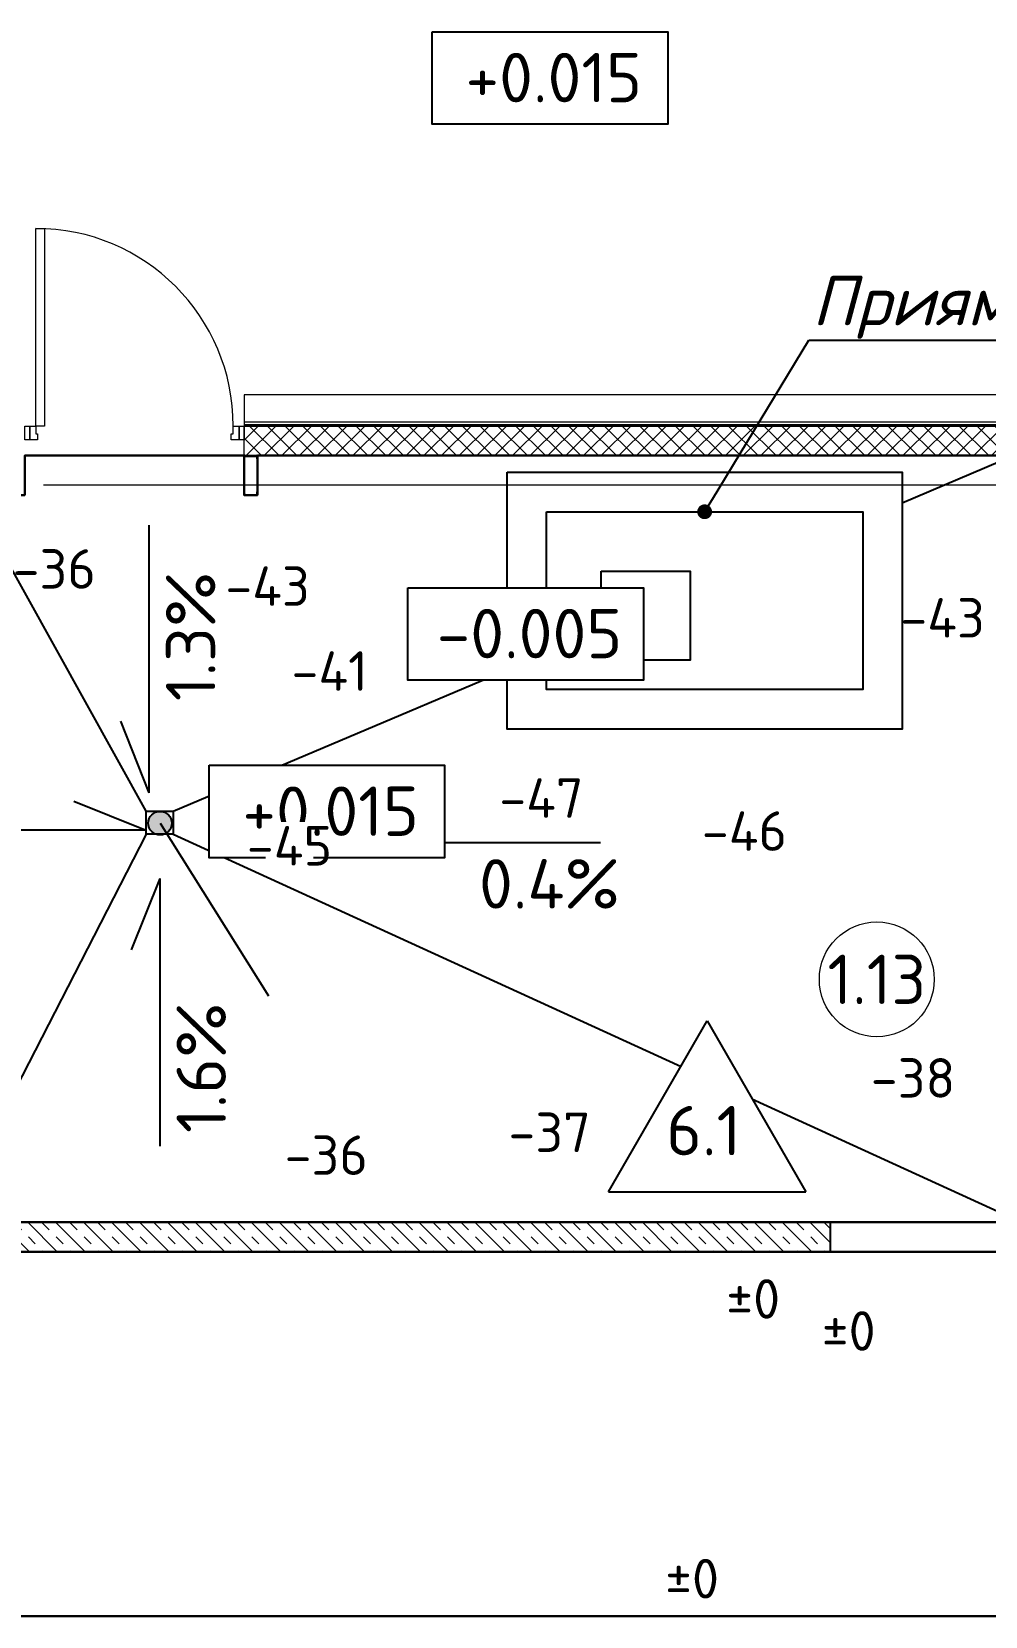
# Model space of a CAD drawing. Header units: metres. Extents: x -7665 to -5405, y -4871 to -3608.
# Drawn here: x -5494.75 to -5489.92, y -4859.61 to -4851.59 of the extents above; entities that cross this region are included whole.
import ezdxf
from ezdxf import colors
from ezdxf.entities.mleader import LeaderData, LeaderLine
from ezdxf.enums import TextEntityAlignment as Align
from ezdxf.math import Vec2, Vec3

# ---------------------------------------------------------------- set-up
doc = ezdxf.new("R2010")
doc.units = ezdxf.units.M
doc.header["$PDMODE"] = 35
doc.header["$PDSIZE"] = 0.03
doc.linetypes.add('XKITLINE00', pattern=[0])
doc.linetypes.add('Xref_level ST-8$0$DASHDOT', pattern=[25.4, 12.7, -6.35, 0, -6.35])
for name, color, linetype in [('01', 123, 'Continuous'), ('Part', 7, 'Continuous'), ('ren.reinforcement.thin', 7, 'Continuous'), ('высотные отклонения', 7, 'Continuous'), ('Стены', 7, 'Continuous'), ('фундаменты кж', 7, 'Continuous')]:
    doc.layers.add(name, color=color, linetype=linetype)
for name, color, linetype, lineweight in [('_4-3_ маркировка на кладочных планах АР', 7, 'Continuous', 0), ('S-WALL-PATT', 7, 'Continuous', 0), ('Выноски', 7, 'Continuous', 15), ('Обобщенные модели', 7, 'Continuous', 18), ('ОСИ', 250, 'Xref_level ST-8$0$DASHDOT', 5), ('Стены штриховка', 7, 'Continuous', 9), ('Цоколь', 252, 'Continuous', 18)]:
    doc.layers.add(name, color=color, linetype=linetype, lineweight=lineweight)
doc.layers.add('_5-1_Площадь помещений', color=2, linetype='Continuous', lineweight=30, plot=False)
for name, color, linetype, lineweight, true_color in [('Каркас_Импост', 7, 'Continuous', 9, 0x804000), ('Монтажный зазор', 7, 'Continuous', 9, 0x804000), ('Панель', 7, 'Continuous', 9, 0x804000)]:
    doc.layers.add(name, color=color, linetype=linetype, lineweight=lineweight, true_color=true_color)
doc.styles.add('PDF ISOCPEUR Italic', font='isocpeui.ttf')
doc.styles.add('Норм 2.5', font='isocpeur.ttf', dxfattribs={"height": 2.5})

# ---------------------------------------------------------------- blocks, each defined once
blk = doc.blocks.new('*U61')
at = {"layer": 'S-WALL-PATT', "lineweight": 0, "true_color": 0x636466}
h = blk.add_hatch(dxfattribs=at)
h.set_pattern_fill('ANSI37', color=251, scale=20)
h.paths.add_polyline_path([(-150, 0), (0, 0), (0, 4180), (-150, 4180)])
at = {"color": 0}
blk.add_lwpolyline([(-150, 0), (0, 0), (0, 4180), (-150, 4180)], close=True, dxfattribs=at)
blk = doc.blocks.new('СТ1')
at = {"layer": 'Part', "linetype": 'XKITLINE00'}
for p, q in [((0, 65), (0.1, 65.8)), ((0, -123), (0, 65)), ((0, 0), (2, 2)), ((2, 65.5), (2, 64.9)), ((2, -123), (2, 64.9)), ((5.1, 70.9), (6, 71)), ((6.1, 69), (5.4, 68.9)), ((6, 71), (62, 71)), ((6.1, 69), (61.9, 69)), ((62.6, 68.9), (61.9, 69)), ((62, 71), (62.9, 70.9)), ((65.9, 65.9), (67.5, 67.5)), ((66, 64.9), (66, 65.5)), ((66, 54), (66, 64.9)), ((68, 54), (66, 54)), ((67.9, 65.8), (68, 65)), ((68, 65), (68, 54)), ((0.1, -123.9), (0, -123)), ((2, -123), (2, -123.6)), ((6, -129), (5.1, -129)), ((5.4, -127), (6.1, -127)), ((6, -129), (62, -129)), ((6.1, -127), (61.9, -127)), ((61.9, -127), (62.6, -127)), ((62.9, -129), (62, -129)), ((66, -112), (68, -112)), ((66, -123), (66, -112)), ((66, -123.6), (66, -123)), ((68, -123), (67.9, -123.9)), ((68, -112), (68, -123))]:
    blk.add_line(p, q, dxfattribs=at)
for centre, radius, start, end in [((6, 65), 6, 98.18182, 171.81818), ((6, 65), 3.99, 98.18182, 171.81818), ((62, 65), 3.99, 8.18182, 81.81818), ((62, 65), 6, 8.18182, 81.81818), ((6, -123), 6, 188.18182, 261.81818), ((6, -123), 3.99, 188.18182, 261.81818), ((62, -123), 3.99, 278.18182, 351.81818), ((62, -123), 6, 278.18182, 351.81818)]:
    blk.add_arc(centre, radius, start, end, dxfattribs=at)
blk = doc.blocks.new('_Dot')
at = {"color": 0, "linetype": 'ByBlock', "lineweight": -2}
blk.add_line((-0.5, 0), (-1, 0), dxfattribs=at)
at = {"color": 0, "linetype": 'ByBlock', "const_width": 0.5}
blk.add_lwpolyline([(-0.25, 0, 1), (0.25, 0, 1)], format="xyb", close=True, dxfattribs=at)
blk = doc.blocks.new('*U181')
at = {"layer": 'Цоколь'}
for p, q in [((0, -2.6), (0, 0)), ((10550, 0), (0, 0)), ((10550, 0), (10708.1, -158.1)), ((0, -5.5), (0, -2.6)), ((10552.6, -2.6), (0, -2.6)), ((10555.5, -5.5), (0, -5.5)), ((0, -158.1), (0, -5.5)), ((10569.9, -19.9), (0, -19.9)), ((10708.1, -158.1), (0, -158.1))]:
    blk.add_line(p, q, dxfattribs=at)
blk = doc.blocks.new('ДПС-1-60 1060х2050 (проем 1110)')
at = {"layer": 'Каркас_Импост', "color": 7}
for p, q in [((25, 0), (55, 0)), ((25, -70), (25, 0)), ((55, 0), (55, -40)), ((1055, 0), (1085, 0)), ((1055, -40), (1055, 0)), ((1085, 0), (1085, -70)), ((65, -70), (25, -70)), ((55, -40), (65, -40)), ((65, -40), (65, -70)), ((1045, -40), (1055, -40)), ((1045, -70), (1045, -40)), ((1085, -70), (1045, -70))]:
    blk.add_line(p, q, dxfattribs=at)
at = {"layer": 'Монтажный зазор', "color": 7}
blk.add_line((1085, -70), (1085, 0), dxfattribs=at)
for points in [[(25, -70), (0, -70), (0, 0), (25, 0)], [(1110, -70), (1085, -70), (1085, 0), (1110, 0)]]:
    blk.add_lwpolyline(points, close=True, dxfattribs=at)
at = {"layer": 'Панель', "color": 7, "lineweight": 18}
for p, q in [((55, 0), (55, 1000)), ((55, 1000), (99.4, 1000)), ((99.4, 1000), (99.4, 0)), ((99.4, 0), (55, 0))]:
    blk.add_line(p, q, dxfattribs=at)
at = {"layer": 'Панель', "color": 7}
blk.add_arc((55, 0), 1000, 0, 90, dxfattribs=at)
blk = doc.blocks.new('Номер_помещения')
blk.add_wipeout([(-5, 0), (0, 8.66), (5, 0)])
for p, q in [((-5, 0), (0, 8.66)), ((0, 8.66), (5, 0)), ((-5, 0), (5, 0))]:
    blk.add_line(p, q)
at = {"style": 'Норм 2.5'}
blk.add_attdef('НОМЕР', text='', height=2.5, dxfattribs=at).set_placement((-0.171, 3.102), align=Align.MIDDLE_CENTER)
blk = doc.blocks.new('axis_name')
at = {"lineweight": 9}
blk.add_circle((0, 0), 2.907, dxfattribs=at)
at = {"style": 'Норм 2.5'}
blk.add_attdef('AXIS_NAME', text='', height=2.5, dxfattribs=at).set_placement((0, 0), align=Align.MIDDLE_CENTER)
blk = doc.blocks.new('уклон')
blk.add_wipeout([(-1.839, 3.289), (7.606, 3.628), (7.606, -3.962), (-2.65, -3.962), (-2.65, 0), (-6.769, 0)]).dxf.layer = '01'
for q in [(-3.155, 1.446), (6.769, 0)]:
    blk.add_line((-6.769, 0), q)
at = {"style": 'Норм 2.5'}
for tag, p in [('УКЛОН_ПРОЕКТ', (-2.138, 0.573)), ('УКЛОН_ФАКТ', (-2.138, -3.344))]:
    blk.add_attdef(tag, p, '', height=2.5, dxfattribs=at)
blk = doc.blocks.new('Точка')
at = {"layer": 'ren.reinforcement.thin'}
h = blk.add_hatch(color=256, dxfattribs=at)
h.dxf.hatch_style = 1
h.paths.add_polyline_path([(-0.598, 0, 1), (0.598, 0, 1)])
blk.add_circle((0, 0), 0.598)
blk = doc.blocks.new('Проектная_отметка')
blk.add_wipeout([(0, 0), (0, 4.676), (11.917, 4.676), (11.917, 0)])
blk.add_lwpolyline([(0, 4.676), (11.917, 4.676), (11.917, 0), (0, 0)], close=True)
at = {"style": 'Норм 2.5'}
blk.add_attdef('ОТМЕТКА', text='', height=2.5, dxfattribs=at).set_placement((6.151, 2.353), align=Align.MIDDLE_CENTER)

msp = doc.modelspace()

# ---------------------------------------------------------------- hatches: boundary and pattern name
at = {"layer": 'Стены штриховка'}
h = msp.add_hatch(dxfattribs=at)
h.set_pattern_fill('ASHLER', color=256, scale=0.2, angle=270, pattern_type=2)
h.set_pattern_definition([(315, (-8234.66595, -4184.87421), (0.070710678, 0.070710678), []), (315, (-8234.59525, -4184.87421), (0.070710678, 0.070710678), [0.05, -0.05])])
h.paths.add_polyline_path([(-5490.7094, -4857.6121), (-5495.4514, -4857.6121), (-5495.4514, -4857.7621), (-5490.7094, -4857.7621)])

# ---------------------------------------------------------------- linework, layer by layer
for p, q in [((-5494.1718, -4855.5316), (-5495.1714, -4853.7321)), ((-5490.3454, -4853.9707), (-5489.7814, -4853.7321)), ((-5494.0351, -4855.5316), (-5492.3454, -4854.8168)), ((-5494.1718, -4855.6484), (-5495.1714, -4857.5921)), ((-5494.0351, -4855.6484), (-5489.7814, -4857.5921))]:
    msp.add_line(p, q)
msp.add_lwpolyline([(-5494.1718, -4855.5316), (-5494.0351, -4855.5316), (-5494.0351, -4855.6484), (-5494.1718, -4855.6484)], close=True)
for p in [(-5493.5973, -4854.436, 20.6622), (-5491.1865, -4855.6828, 20.6634)]:
    msp.add_point(p)
at = {"layer": '_5-1_Площадь помещений'}
msp.add_lwpolyline([(-5495.1714, -4853.7321), (-5494.8544, -4853.7321), (-5494.8544, -4853.9317), (-5494.7864, -4853.9317), (-5494.7864, -4853.7321), (-5493.6764, -4853.7321), (-5493.6764, -4853.9317), (-5493.6088, -4853.9317), (-5493.6088, -4853.7321), (-5489.7815, -4853.7321), (-5489.7815, -4857.6121), (-5495.1714, -4857.6118), (-5495.1714, -4853.7518)], dxfattribs=at)
msp.add_lwpolyline([(-5511.8214, -4857.7624), (-5483.7238, -4857.7624), (-5483.7238, -4859.6062), (-5511.8214, -4859.6062)], close=True, dxfattribs=at)
at = {"layer": 'ОСИ'}
msp.add_line((-5481.9918, -4853.8821), (-5529.4816, -4853.8821), dxfattribs=at)
at = {"layer": 'Стены'}
msp.add_lwpolyline([(-5513.6764, -4857.6121), (-5483.2964, -4857.6121), (-5483.2964, -4857.7621), (-5513.6764, -4857.7621)], close=True, dxfattribs=at)
msp.add_lwpolyline([(-5490.7094, -4857.6121), (-5490.7094, -4857.7621)], dxfattribs=at)
at = {"layer": 'фундаменты кж'}
for points in [[(-5492.3454, -4853.8161), (-5490.3454, -4853.8161), (-5490.3454, -4855.1161), (-5492.3454, -4855.1161)], [(-5492.1454, -4854.0161), (-5490.5454, -4854.0161), (-5490.5454, -4854.9161), (-5492.1454, -4854.9161)], [(-5491.8694, -4854.3171), (-5491.4184, -4854.3171), (-5491.4184, -4854.7671), (-5491.8694, -4854.7671)]]:
    msp.add_lwpolyline(points, close=True, dxfattribs=at)

# ---------------------------------------------------------------- block references
at = {"xscale": 0.001, "yscale": 0.001, "zscale": 0.001}
msp.add_blockref('ДПС-1-60 1060х2050 (проем 1110)', (-5494.7864, -4853.5821), dxfattribs=at)
at = {"color": 1, "xscale": 0.001, "yscale": 0.001, "zscale": 0.001}
msp.add_blockref('СТ1', (-5493.6764, -4853.803), dxfattribs=at)
at = {"layer": '01', "xscale": 0.1, "yscale": 0.1, "zscale": 0.1}
for name, p, values in [('Проектная_отметка', (-5492.7241, -4852.0541, 20.67), {'ОТМЕТКА': '+0.015'}), ('axis_name', (-5490.474, -4856.3827), {'AXIS_NAME': '1.13'})]:
    msp.add_blockref(name, p, dxfattribs=at).add_auto_attribs(values)
at = {"layer": 'Выноски', "xscale": -0.001, "yscale": 0.001, "zscale": 0.001, "rotation": 90}
msp.add_blockref('*U61', (-5489.4964, -4853.7321), dxfattribs=at)
at = {"layer": 'Обобщенные модели', "xscale": -0.001, "yscale": 0.001, "zscale": 0.001, "rotation": 180}
msp.add_blockref('*U181', (-5493.6764, -4853.5821), dxfattribs=at)

# ---------------------------------------------------------------- leaders
at = {"layer": '_4-3_ маркировка на кладочных планах АР'}
ml = msp.add_multileader_mtext('Standard', dxfattribs=at)
ml.set_content('Приямок П1', color=256, style='PDF ISOCPEUR Italic')
ml.set_leader_properties()
ml.set_arrow_properties(name='DOT')
ml.build(insert=Vec2(0, 0))
ml.multileader.update_dxf_attribs({"text_left_attachment_type": 6, "text_right_attachment_type": 6, "dogleg_length": 0.36, "arrow_head_size": 0.075})
ctx = ml.context
ctx.base_point, ctx.char_height, ctx.arrow_head_size, ctx.landing_gap_size, ctx.plane_origin = Vec3(-5490.8177, -4853.148), 0.25, 0.075, 0.015, Vec3(-5491.3454, -4854.0161)
ctx.left_attachment, ctx.right_attachment = 6, 6
notes = []
notes.append((ctx, [(0, (1, 1, 0), (-5490.818, -4853.148), (1, 0), 0.00036, [(0, [(-5491.3454, -4854.0161)], 0, [])])]))
ctx.mtext.insert, ctx.mtext.flow_direction = Vec3(-5490.8027, -4852.823), 5
for ctx, leaders in notes:
    for number, flags, end, landing, length, lines in leaders:
        leader = LeaderData()
        leader.index, (leader.has_last_leader_line, leader.has_dogleg_vector, leader.attachment_direction) = number, flags
        leader.last_leader_point, leader.dogleg_vector, leader.dogleg_length = Vec3(end), Vec3(landing), length
        for number, points, colour, breaks in lines:
            line = LeaderLine()
            line.index, line.vertices, line.color, line.breaks = number, Vec3.list(points), colors.encode_raw_color(colour), breaks
            leader.lines.append(line)
        ctx.leaders.append(leader)

# ---------------------------------------------------------------- next in the draw order: block references
at = {"layer": '01'}
ref = msp.add_blockref('уклон', (-5494.1565, -4854.761), dxfattribs=dict(at, xscale=0.1, yscale=0.1, zscale=0.1, rotation=89.99999999999858))
ref.add_attrib('УКЛОН_ФАКТ', '1.3%', (-5493.8221, -4854.9747), dxfattribs={"layer": '0', "height": 0.25, "rotation": 90, "style": 'Норм 2.5'})
at = {"layer": '01', "xscale": 0.1, "yscale": 0.1, "zscale": 0.1}
for name, p, values in [('Проектная_отметка', (-5492.8472, -4854.8679), {'ОТМЕТКА': '-0.005'}), ('Номер_помещения', (-5491.3328, -4857.4583), {'НОМЕР': '6.1'})]:
    msp.add_blockref(name, p, dxfattribs=at).add_auto_attribs(values)
at = {"layer": '01'}
ref = msp.add_blockref('уклон', (-5492.5488, -4855.69), dxfattribs=dict(at, xscale=0.1, yscale=0.1, zscale=0.1))
ref.add_attrib('УКЛОН_ФАКТ', '0.4%', (-5492.4876, -4856.0243), dxfattribs={"layer": '0', "height": 0.25, "style": 'Норм 2.5'})

# ---------------------------------------------------------------- next in the draw order: texts
at = {"layer": 'высотные отклонения', "char_height": 0.2, "width": 0.2, "attachment_point": 5, "style": 'Норм 2.5', "bg_fill": 3, "box_fill_scale": 1.1, "bg_fill_color": 256, "bg_fill_true_color": 13158600, "bg_fill_transparency": 0}
for s, insert in [('-43', (-5490.1412, -4854.553, 20.617)), ('-41', (-5493.2432, -4854.8222, 20.616)), ('-46', (-5491.1438, -4855.6323, 20.617)), ('-38', (-5490.2904, -4856.8816, 41.287)), ('-37', (-5492.1303, -4857.1566, 20.629)), ('-36', (-5493.2606, -4857.2725, 20.631)), ('±0', (-5491.0998, -4857.9999, 20.65)), ('±0', (-5490.6164, -4858.1621, 20.65)), ('±0', (-5491.4091, -4859.4157, 20.65))]:
    msp.add_mtext(s, dxfattribs=dict(at, insert=insert))

# ---------------------------------------------------------------- next in the draw order: block references
at = {"layer": '01'}
ref = msp.add_blockref('уклон', (-5494.854, -4855.6274), dxfattribs=dict(at, xscale=-0.1, yscale=0.1, zscale=0.1))
ref.add_attrib('УКЛОН_ФАКТ', '2.8%', (-5495.5152, -4855.9617), dxfattribs={"layer": '0', "height": 0.25, "style": 'Норм 2.5'})

# ---------------------------------------------------------------- next in the draw order: texts
at = {"layer": 'высотные отклонения', "char_height": 0.2, "width": 0.2, "attachment_point": 5, "style": 'Норм 2.5', "bg_fill": 3, "box_fill_scale": 1.1, "bg_fill_color": 256, "bg_fill_true_color": 13158600, "bg_fill_transparency": 0}
for s, insert in [('-36', (-5494.6374, -4854.3056, 20.627)), ('-43', (-5493.5579, -4854.3924, 20.619)), ('-41', (-5493.2432, -4854.8222, 20.616)), ('-47', (-5492.1717, -4855.465, 20.612)), ('-46', (-5491.1438, -4855.6323, 20.617)), ('-37', (-5492.1303, -4857.1566, 20.629)), ('-36', (-5493.2606, -4857.2725, 20.631))]:
    msp.add_mtext(s, dxfattribs=dict(at, insert=insert))

# ---------------------------------------------------------------- next in the draw order: block references
at = {"xscale": 0.1, "yscale": 0.1, "zscale": 0.1}
msp.add_blockref('Точка', (-5494.1019, -4855.5921), dxfattribs=at)
at = {"layer": '01'}
ref = msp.add_blockref('уклон', (-5494.1028, -4856.5491), dxfattribs=dict(at, xscale=-0.1, yscale=0.1, zscale=0.1, rotation=90))
ref.add_attrib('УКЛОН_ФАКТ', '1.6%', (-5493.7685, -4857.1603), dxfattribs={"layer": '0', "height": 0.25, "rotation": 90, "style": 'Норм 2.5'})

# ---------------------------------------------------------------- next in the draw order: texts
at = {"layer": 'высотные отклонения', "char_height": 0.2, "width": 0.2, "attachment_point": 5, "style": 'Норм 2.5', "bg_fill": 3, "box_fill_scale": 1.1, "bg_fill_color": 256, "bg_fill_true_color": 13158600, "bg_fill_transparency": 0}
for s, insert in [('-36', (-5494.6374, -4854.3056, 20.627)), ('-43', (-5493.5579, -4854.3924, 20.619)), ('-47', (-5492.1717, -4855.465, 20.612))]:
    msp.add_mtext(s, dxfattribs=dict(at, insert=insert))

# ---------------------------------------------------------------- next in the draw order: linework, layer by layer
at = {"layer": '01'}
msp.add_line((-5494.1019, -4855.5921), (-5493.5532, -4856.4659), dxfattribs=at)

# ---------------------------------------------------------------- next in the draw order: block references
at = {"layer": '01', "xscale": 0.1, "yscale": 0.1, "zscale": 0.1}
msp.add_blockref('Проектная_отметка', (-5493.8536, -4855.7668, 20.67), dxfattribs=at).add_auto_attribs({'ОТМЕТКА': '+0.015'})

# ---------------------------------------------------------------- next in the draw order: texts
at = {"layer": 'высотные отклонения', "insert": (-5493.4466, -4855.7066, 20.608), "char_height": 0.2, "width": 0.2, "attachment_point": 5, "style": 'Норм 2.5', "bg_fill": 3, "box_fill_scale": 1.1, "bg_fill_color": 256, "bg_fill_true_color": 13158600, "bg_fill_transparency": 0}
msp.add_mtext('-45', dxfattribs=at)

# ---------------------------------------------------------------- next in the draw order: texts
msp.add_mtext('-45', dxfattribs=at)

doc.saveas('drawing.dxf')
